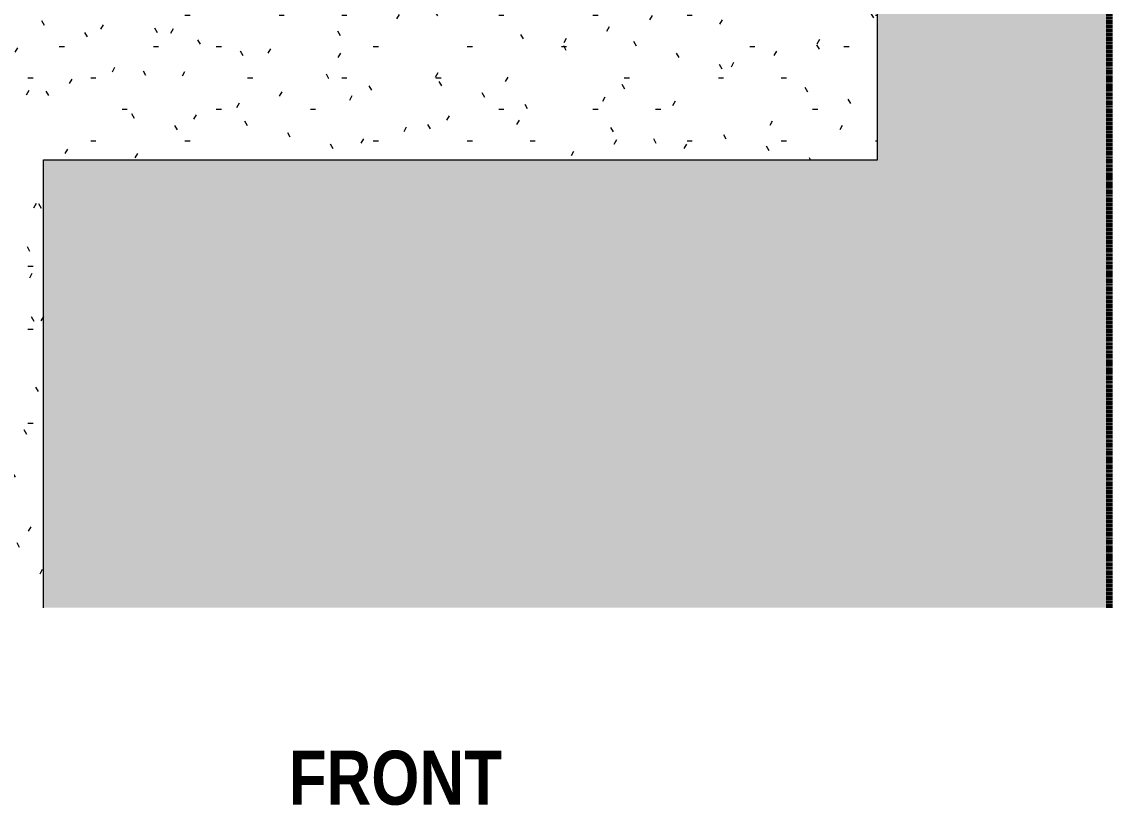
# Model space of a CAD drawing. Header units: millimetres. Extents: x -4868 to 25914, y -4791 to 14033.
# Drawn here: x 16499 to 23540, y -4791 to 364 of the extents above; entities that cross this region are included whole.
import ezdxf

# ---------------------------------------------------------------- set-up
doc = ezdxf.new("R2010")
doc.units = ezdxf.units.MM
doc.linetypes.add('CMHC_Center - Large', pattern=[18, 9, -3, 3, -3])
doc.layers.add('A-DETL', color=7, linetype='Continuous', lineweight=18, true_color=0x00a600)
doc.layers.add('A-DETL-GENF', color=7, linetype='Continuous', lineweight=18)
doc.layers.add('G-ANNO-TEXT', color=7, linetype='Continuous', lineweight=9)
doc.styles.add('Arial Narrow_B_2', font='ARIALNB.TTF', dxfattribs={"height": 350})

msp = doc.modelspace()

# ---------------------------------------------------------------- hatches: boundary and pattern name
at = {"layer": 'A-DETL-GENF', "lineweight": 9, "true_color": 0x808080}
h = msp.add_hatch(dxfattribs=at)
h.set_pattern_fill('FP_4', color=8, style=0, pattern_type=2)
h.set_pattern_definition([(90, (76075.79, 0), (-179.605, 179.605), [47.625, -311.585]), (45, (76075.79, 0), (-179.6051, 179.6051), [47.625, -206.375]), (135, (76075.79, 0), (-179.6051, -179.6051), [47.625, -206.375])])
h.paths.add_polyline_path([(23539.559, -3429.057), (23539.559, 11570.943), (14039.559, 11570.943), (14039.559, -3429.057), (15539.559, -3429.057), (15539.559, 10070.943), (22039.559, 10070.943), (22039.559, -529.057), (16639.559, -529.057), (16639.559, -3429.057), (22039.559, -3429.057)])
h = msp.add_hatch(dxfattribs=at)
h.set_pattern_fill('FP_5', color=8, style=0, pattern_type=2)
h.set_pattern_definition([(0, (76075.79, 0), (812.8, 203.2), [33.528, -576.072, 33.528, -576.072, -3251.2]), (0, (76075.79, 0), (812.8, 203.2), [-1219.2, 33.528, -1185.672, 33.528, -576.072, -1422.4]), (0, (76075.79, 0), (812.8, 203.2), [-3048, 33.528, -372.872, 33.528, -982.472]), (120, (76380.59, 101.6), (-582.37636, 602.30545), [33.528, -576.072, 33.528, -576.072, -3251.2]), (120, (76380.59, 101.6), (-582.37636, 602.30545), [-1219.2, 33.528, -1185.672, 33.528, -576.072, -1422.4]), (120, (76380.59, 101.6), (-582.37636, 602.30545), [-3048, 33.528, -372.872, 33.528, -982.472]), (240, (76482.19, 508), (-230.42364, -805.50545), [33.528, -576.072, 33.528, -576.072, -3251.2]), (240, (76482.19, 508), (-230.42364, -805.50545), [-1219.2, 33.528, -1185.672, 33.528, -576.072, -1422.4]), (240, (76482.19, 508), (-230.42364, -805.50545), [-3048, 33.528, -372.872, 33.528, -982.472])])
h.paths.add_polyline_path([(15539.559, -3429.057), (16639.559, -3429.057), (16639.559, -529.057), (22039.559, -529.057), (22039.559, 1943.543), (19975.059, 1943.543), (19975.059, 570.943), (15539.559, 570.943), (15539.559, -3285.216)])

# ---------------------------------------------------------------- linework, layer by layer
at = {"layer": 'A-DETL', "color": 1, "linetype": 'CMHC_Center - Large', "lineweight": 100, "true_color": 0xff0000}
msp.add_line((23539.559, 11570.943), (23539.559, -3429.057), dxfattribs=at)
at = {"layer": 'A-DETL', "color": 8, "lineweight": 9, "true_color": 0x808080}
for p, q in [((22039.559, -529.057), (22039.559, 1943.543)), ((16639.559, -3429.057), (16639.559, -529.057)), ((16639.559, -529.057), (22039.559, -529.057))]:
    msp.add_line(p, q, dxfattribs=at)

# ---------------------------------------------------------------- texts
at = {"layer": 'G-ANNO-TEXT', "insert": (18227.336, -4353.626), "char_height": 350, "width": 1699.5775, "attachment_point": 1, "style": 'Arial Narrow_B_2', "bg_fill": 3, "box_fill_scale": 1.25, "bg_fill_color": 256, "bg_fill_true_color": 13158600, "bg_fill_transparency": 0}
msp.add_mtext('FRONT', dxfattribs=at)

doc.saveas('drawing.dxf')
